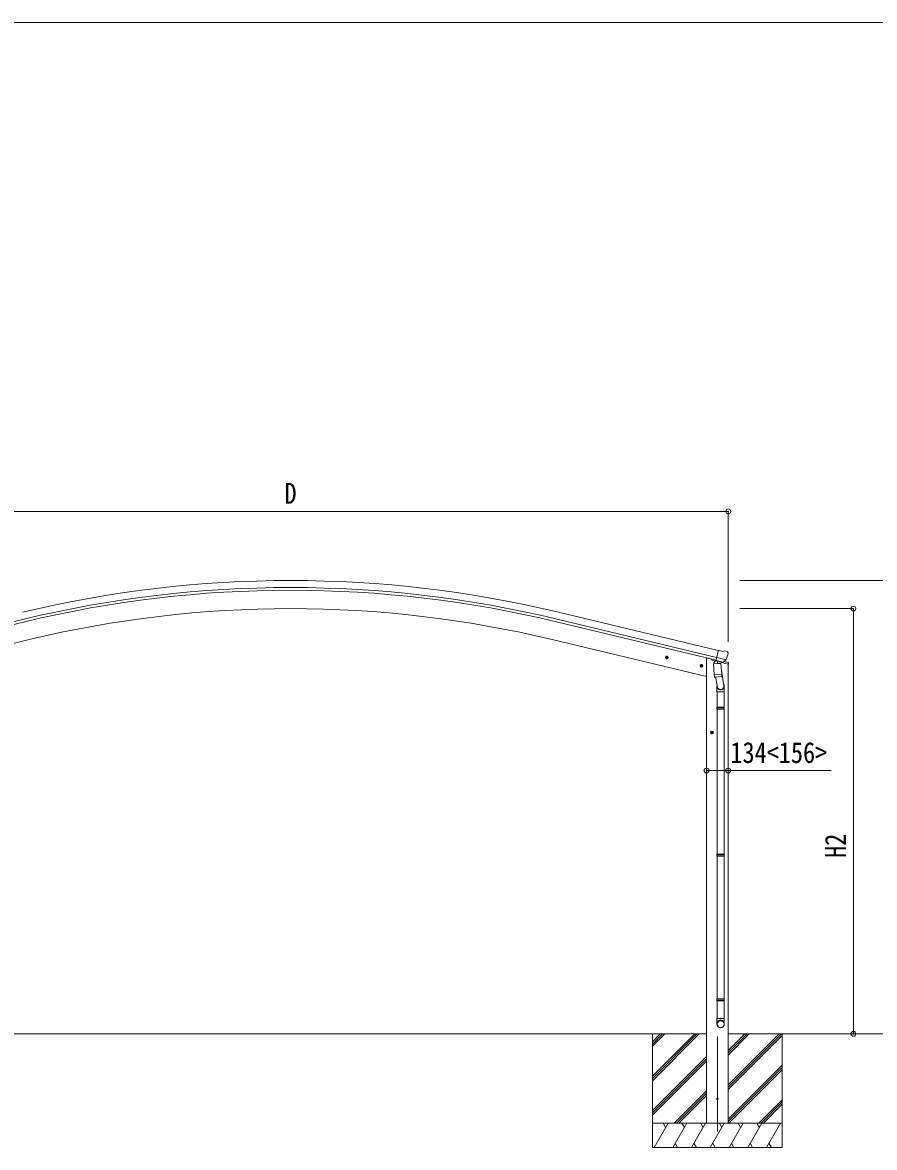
# Model space of a CAD drawing. Units: millimetres at full size, sheet at 1:30; details may follow other scales. Extents: x -8385 to 8479, y -5853 to 5787.
# Drawn here: x -5217 to 31, y -1141 to 5787 of the extents above; entities that cross this region are included whole.
import ezdxf
from ezdxf.enums import TextEntityAlignment as Align

# ---------------------------------------------------------------- set-up
doc = ezdxf.new("R2010")
doc.units = ezdxf.units.MM
doc.header["$LTSCALE"] = 30
doc.header["$PDMODE"] = 32
doc.header["$PDSIZE"] = 30
for name, color, linetype, lineweight in [('0-0_0', 7, 'Continuous', 9), ('0-1_本体', 4, 'Continuous', 9), ('0-2_部品', 7, 'Continuous', 9), ('0-8_PARTS2', 2, 'Continuous', 9), ('0-A_寸法', 6, 'Continuous', 9), ('F-0_240', 7, 'Continuous', 9)]:
    doc.layers.add(name, color=color, linetype=linetype, lineweight=lineweight)
doc.styles.add('ＭＳ ゴシック', font='')
doc.styles.get('ＭＳ ゴシック').set_extended_font_data('MS Gothic')

msp = doc.modelspace()

# ---------------------------------------------------------------- linework, layer by layer
at = {"layer": '0-0_0'}
for p, q in [((-6126.98, -441.03), (-1004.16, -441.03)), ((-1337.16, -441.03), (-1337.16, -1141.03)), ((-1337.16, -701.76), (-1076.43, -441.03)), ((-1337.16, -715.9), (-1062.29, -441.03)), ((-1337.16, -730.04), (-1048.15, -441.03)), ((-1337.16, -517.91), (-1260.28, -441.03)), ((-1337.16, -503.77), (-1274.42, -441.03)), ((-1337.16, -489.63), (-1288.56, -441.03)), ((-870.16, -441.03), (-449, -441.03)), ((-870.16, -755.26), (-555.93, -441.03)), ((-870.16, -769.4), (-541.79, -441.03)), ((-870.16, -571.41), (-739.78, -441.03)), ((-870.16, -557.27), (-753.92, -441.03)), ((-870.16, -543.13), (-768.06, -441.03)), ((-870.16, -783.54), (-537.16, -450.55)), ((-537.16, -441.03), (-537.16, -1141.03)), ((-1337.16, -913.89), (-1004.16, -580.89)), ((-1337.16, -928.03), (-1004.16, -595.03)), ((-1337.16, -942.18), (-1004.16, -609.18)), ((-870.16, -967.39), (-537.16, -634.39)), ((-870.16, -981.53), (-537.16, -648.53)), ((-865.52, -991.03), (-537.16, -662.68)), ((-1202.17, -991.03), (-1004.16, -793.02)), ((-1188.03, -991.03), (-1004.16, -807.17)), ((-1173.89, -991.03), (-1004.16, -821.31)), ((-681.67, -991.03), (-537.16, -846.52)), ((-667.53, -991.03), (-537.16, -860.67)), ((-653.39, -991.03), (-537.16, -874.81)), ((-537.16, -991.03), (-1337.16, -991.03)), ((-1326.87, -1141.03), (-1240.27, -991.03)), ((-1255.27, -1017.01), (-1270.27, -991.03)), ((-1211.4, -1141.03), (-1124.8, -991.03)), ((-1139.8, -1017.01), (-1154.8, -991.03)), ((-1095.93, -1141.03), (-1009.33, -991.03)), ((-1024.33, -1017.01), (-1039.33, -991.03)), ((-1004.16, -991.03), (-870.16, -991.03)), ((-980.46, -1141.03), (-893.86, -991.03)), ((-908.86, -1017.01), (-923.86, -991.03)), ((-864.99, -1141.03), (-778.39, -991.03)), ((-793.39, -1017.01), (-808.39, -991.03)), ((-749.52, -1141.03), (-662.92, -991.03)), ((-692.92, -991.03), (-677.92, -1017.01)), ((-634.05, -1141.03), (-547.45, -991.03)), ((-1337.16, -1141.03), (-537.16, -1141.03)), ((-1196.4, -1115.05), (-1181.41, -1141.03)), ((-1080.93, -1115.05), (-1065.93, -1141.03)), ((-965.46, -1115.05), (-950.46, -1141.03)), ((-849.99, -1115.05), (-834.99, -1141.03)), ((-734.52, -1115.05), (-719.52, -1141.03)), ((-619.05, -1115.05), (-604.05, -1141.03))]:
    msp.add_line(p, q, dxfattribs=at)
at = {"layer": '0-1_本体'}
for p, q in [((-1914.21, 2155.34), (-930.97, 1919.29)), ((-5206.45, 2113.37), (-6189.7, 1877.31)), ((-5202.52, 2097), (-6185.77, 1860.97)), ((-1928.22, 2097), (-944.97, 1860.95)), ((-1924.29, 2113.37), (-941.05, 1877.31)), ((-6126.98, 1758.85), (-5176.14, 1987.12)), ((-1003.76, 1758.85), (-1954.6, 1987.12)), ((-1003.76, 1871.97), (-990.89, 1871.97)), ((-1003.76, 1871.97), (-1003.76, -991.03)), ((-869.76, 1835.69), (-869.76, -991.03))]:
    msp.add_line(p, q, dxfattribs=at)
for radius in [7073, 7029.83, 7013, 6900]:
    msp.add_arc((-3565.37, -4722.23), radius, 76.5, 103.5, dxfattribs=at)
at = {"layer": '0-2_部品'}
for p, q in [((-1258.24, 1879.07), (-1238.79, 1874.4)), ((-1250.65, 1883.93), (-1255.82, 1878.49)), ((-1250.85, 1867.01), (-1246.18, 1886.46)), ((-1243.35, 1882.18), (-1250.65, 1883.93)), ((-1246.39, 1869.54), (-1241.22, 1874.98)), ((-1241.22, 1874.98), (-1243.35, 1882.18)), ((-883.37, 1863.01), (-940.88, 1876.82)), ((-904.38, 1914.63), (-930.31, 1920.86)), ((-904.38, 1914.63), (-891.12, 1917.33)), ((-876.63, 1914.14), (-889.82, 1917.31)), ((-873.54, 1911.89), (-869.68, 1905.6)), ((-869.32, 1903.32), (-869.59, 1902.17)), ((-1044.32, 1827.71), (-1024.87, 1823.04)), ((-1036.73, 1832.57), (-1041.89, 1827.13)), ((-1036.93, 1815.65), (-1032.26, 1835.1)), ((-1029.43, 1830.82), (-1036.73, 1832.57)), ((-1032.46, 1818.18), (-1027.3, 1823.62)), ((-1027.3, 1823.62), (-1029.43, 1830.82)), ((-971.85, 1867.4), (-971.85, 1864.14)), ((-949.79, 1854.9), (-968.01, 1859.28)), ((-960.45, 1837.46), (-914.76, 1840.65)), ((-955.77, 1770.62), (-960.45, 1837.46)), ((-946.03, 1859.22), (-959.35, 1843.91)), ((-959.35, 1843.91), (-958.9, 1837.56)), ((-945.09, 1859.29), (-946.03, 1859.22)), ((-942, 1856.82), (-943.53, 1857.18)), ((-905.3, 1848.01), (-942, 1856.82)), ((-936.05, 1854.99), (-935.03, 1840.39)), ((-907.84, 1846), (-933.66, 1839.56)), ((-916.54, 1843.83), (-916.31, 1840.54)), ((-914.76, 1840.65), (-910.09, 1773.81)), ((-902.93, 1847.53), (-910.45, 1849.34)), ((-867.29, 1835.1), (-910.22, 1845.4)), ((-907.14, 1847.78), (-907.09, 1847.04)), ((-903.77, 1847.64), (-905.3, 1848.01)), ((-900.22, 1848.1), (-883.85, 1862.59)), ((-896.53, 1851.37), (-869.59, 1844.91)), ((-867.29, 1841.99), (-867.29, 1835.1)), ((-955.77, 1770.62), (-910.09, 1773.81)), ((-955.76, 1770.62), (-954.87, 1757.92)), ((-911.07, 1759.21), (-952.77, 1756.29)), ((-947.34, 1756.67), (-936.61, 1693.09)), ((-911.82, 1798.58), (-895.91, 1702.41)), ((-909.23, 1761.35), (-910.1, 1773.81)), ((-909.62, 1759.99), (-909.62, 1759.99)), ((-939.75, 1699.9), (-939.75, 1665.25)), ((-939.75, 1665.25), (-893.75, 1665.25)), ((-937.75, 1665.25), (-937.75, 1571.25)), ((-895.75, 1665.25), (-895.75, 1571.25)), ((-893.75, 1665.25), (-893.75, 1699.6)), ((-939.75, 1569.25), (-938.75, 1571.25)), ((-939.75, 1569.25), (-893.75, 1569.25)), ((-939.75, 1569.25), (-939.75, 1561.25)), ((-939.75, 1561.25), (-893.75, 1561.25)), ((-939.75, 1561.25), (-938.75, 1559.25)), ((-938.75, 1571.25), (-894.75, 1571.25)), ((-938.75, 1559.25), (-894.75, 1559.25)), ((-937.75, 1559.25), (-937.75, 664.91)), ((-895.75, 1559.25), (-895.75, 664.91)), ((-893.75, 1569.25), (-894.75, 1571.25)), ((-979.96, 1415.38), (-959.96, 1415.38)), ((-973.71, 1421.88), (-977.47, 1415.38)), ((-966.21, 1421.88), (-973.71, 1421.88)), ((-969.96, 1405.38), (-969.96, 1425.38)), ((-962.46, 1415.38), (-966.21, 1421.88)), ((-966.21, 1408.88), (-962.46, 1415.38)), ((-939.75, 662.91), (-938.75, 664.91)), ((-939.75, 662.91), (-893.75, 662.91)), ((-939.75, 662.91), (-939.75, 654.91)), ((-939.75, 654.91), (-893.75, 654.91)), ((-939.75, 654.91), (-938.75, 652.91)), ((-938.75, 664.91), (-894.75, 664.91)), ((-938.75, 652.91), (-894.75, 652.91)), ((-937.75, 652.91), (-937.75, -225.13)), ((-895.75, 652.91), (-895.75, -225.13)), ((-893.75, 662.91), (-894.75, 664.91)), ((-939.75, -227.13), (-938.75, -225.13)), ((-939.75, -227.13), (-893.75, -227.13)), ((-939.75, -227.13), (-939.75, -235.13)), ((-939.75, -235.13), (-893.75, -235.13)), ((-939.75, -235.13), (-938.75, -237.13)), ((-938.75, -225.13), (-894.75, -225.13)), ((-938.75, -237.13), (-894.75, -237.13)), ((-937.75, -237.13), (-937.75, -347.13)), ((-895.75, -237.13), (-895.75, -347.13)), ((-893.75, -227.13), (-894.75, -225.13)), ((-939.75, -381.27), (-939.75, -347.13)), ((-939.75, -347.13), (-893.75, -347.13)), ((-893.75, -381.27), (-893.75, -347.13))]:
    msp.add_line(p, q, dxfattribs=at)
for points in [[(-1255.82, 1878.49), (-1253.68, 1871.29), (-1246.39, 1869.54)], [(-935.74, 1855.41), (-945.46, 1857.74), (-930.31, 1920.86)], [(-1041.89, 1827.13), (-1039.76, 1819.93), (-1032.46, 1818.18)], [(-935.74, 1855.41), (-935.5, 1855.26), (-910.73, 1849.31), (-910.45, 1849.34)], [(-883.1, 1863.59), (-883.69, 1862.74), (-883.85, 1862.59)], [(-893.75, 1569.25), (-893.75, 1561.25), (-894.75, 1559.25)], [(-977.47, 1415.38), (-973.71, 1408.88), (-966.21, 1408.88)], [(-893.75, 662.91), (-893.75, 654.91), (-894.75, 652.91)], [(-893.75, -227.13), (-893.75, -235.13), (-894.75, -237.13)]]:
    msp.add_lwpolyline(points, dxfattribs=at)
for centre, radius in [((-1248.52, 1876.73), 8.5), ((-1248.52, 1876.73), 7.7), ((-1248.52, 1876.73), 6.5), ((-1034.6, 1825.37), 8.5), ((-1034.6, 1825.37), 7.7), ((-1034.6, 1825.37), 6.5), ((-969.96, 1415.38), 8.5), ((-969.96, 1415.38), 7.7), ((-969.96, 1415.38), 6.5)]:
    msp.add_circle(centre, radius, dxfattribs=at)
at = {"layer": '0-2_部品', "color": 4}
msp.add_circle((-936.76, -841.03), 5, dxfattribs=at)
at = {"layer": '0-2_部品'}
for centre, radius, start, end in [((-890.52, 1914.39), 3, 76.5, 101.5), ((-1066.4, 1949.42), 202.4, 334.90875, 346.5), ((-877.8, 1909.28), 5, 31.5, 76.5), ((-966.85, 1864.14), 5, 180, 256.5), ((-943.42, 1857.67), 0.5, 221.23754, 256.5), ((-936.65, 1854.91), 0.604, 7.79405, 79.40158), ((-934.01, 1840.53), 1.03, 188.03431, 289.96103), ((-908.08, 1846.97), 1, 284, 4), ((-906.64, 1847.81), 0.5, 76.5, 184), ((-903.65, 1848.12), 0.5, 256.5, 291.76246), ((-870.29, 1841.99), 3, 0, 76.5), ((-952.91, 1758.29), 2, 190.53157, 274), ((-911.21, 1761.2), 2, 274, 322.59038), ((-911.17, 1761.17), 1.95, 322.52234, 4.95983), ((-923.75, 1699.6), 30, 0, 2.54858)]:
    msp.add_arc(centre, radius, start, end, dxfattribs=at)
for centre, major_axis, ratio, start_param, end_param in [((-872.24, 1904.03), (1.57, -2.57), 0.99628, 0.7835347, 1.5707963), ((-902.24, 1850.46), (0.73, -2.92), 0.997631, 5.8041905, 5.8929484), ((-902.27, 1850.58), (-2.63, 3.16), 0.650902, 2.1145521, 2.1873627), ((-902.21, 1850.36), (0.73, -2.92), 0.997631, 5.965759, 6.7621801), ((-916.75, 1699.9), (-23, 0), 0.996195, 6.0000678, 10.0103449), ((-916.75, 1699.9), (-21, 0), 0.996195, 0.3319459, 3.3482706), ((-916.75, -379.53), (23, 0), 0.996195, 6.2831853, 9.424778), ((-916.75, -381.27), (23, 0), 0.996195, 6.2831853, 9.424778), ((-916.75, -381.27), (0, -23.43), 0.981806, 4.712389, 7.8539816)]:
    msp.add_ellipse(centre, major_axis=major_axis, ratio=ratio, start_param=start_param, end_param=end_param, dxfattribs=at)
msp.add_ellipse((-916.75, -381.27), major_axis=(-21, 0), ratio=0.996195, dxfattribs=at)
at = {"layer": '0-8_PARTS2'}
msp.add_line((-936.76, -1041.97), (-936.76, -458.02), dxfattribs=at)
at = {"layer": '0-A_寸法'}
for p, q in [((-6261.28, 2776.5), (-869.26, 2776.5)), ((-869.26, 2776.5), (-869.26, 1974.16)), ((507.32, 2350.77), (-799.11, 2350.77)), ((-98.66, 2177.77), (-799.11, 2177.77)), ((-98.66, -441.03), (-98.66, 2177.77)), ((-98.66, -441.03), (-492.9, -441.03)), ((507.32, -441.03), (-98.66, -441.03))]:
    msp.add_line(p, q, dxfattribs=at)
msp.add_lwpolyline([(-235.16, 1180.22), (-869.76, 1180.22), (-1003.76, 1180.22)], dxfattribs=at)
for p in [(-869.26, 2776.5), (-98.66, 2177.77), (-1003.76, 1180.22), (-869.76, 1180.22), (-98.66, -441.03)]:
    msp.add_point(p, dxfattribs=at)
at = {"layer": 'F-0_240', "color": 5}
msp.add_line((-8385.45, 5787.34), (8054.55, 5787.34), dxfattribs=at)

# ---------------------------------------------------------------- texts
at = {"layer": '0-A_寸法', "color": 7, "style": 'ＭＳ ゴシック', "width": 0.85}
for s, p in [('D', (-3603.27, 2784.5)), ('134<156>', (-856.46, 1188.22))]:
    msp.add_text(s, height=129, dxfattribs=at).set_placement(p, align=Align.BOTTOM_LEFT)
msp.add_text('H2', height=129, rotation=90, dxfattribs=at).set_placement((-106.66, 642.37), align=Align.BOTTOM_LEFT)

doc.saveas('drawing.dxf')
